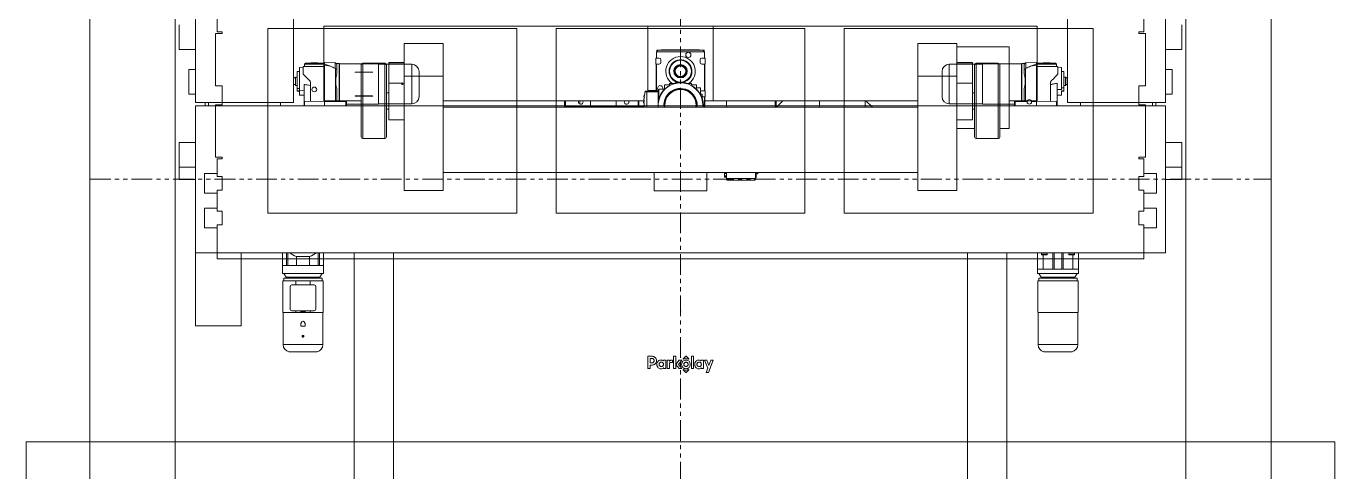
# Model space of a CAD drawing. Header units: inches. Extents: x 2378 to 8138, y 788 to 3743.
# Drawn here: x 6480.2 to 6880.2, y 1800.9 to 1937.2 of the extents above; entities that cross this region are included whole.
import ezdxf
from ezdxf.enums import TextEntityAlignment as Align

# ---------------------------------------------------------------- set-up
doc = ezdxf.new("R2010")
doc.units = ezdxf.units.IN
doc.header["$MEASUREMENT"] = 0
doc.set_wipeout_variables(frame=1)
doc.linetypes.add('PHANTOM', pattern=[12.7, 6.35, -1.27, 1.27, -1.27, 1.27, -1.27])
for name, color, linetype in [('PK24-LOGO', 7, 'Continuous'), ('PK24E', 7, 'Continuous'), ('PK24E-STRUCT-STEEL', 254, 'Continuous')]:
    doc.layers.add(name, color=color, linetype=linetype)
for name, color, linetype, true_color in [('PK24-SYS-ROOM', 8, 'Continuous', 0x808080), ('PK24E-HELPER', 253, 'PHANTOM', 0xa1a1a1), ('PK24E-SYS-LIFT', 31, 'Continuous', 0xffcc5a)]:
    doc.layers.add(name, color=color, linetype=linetype, true_color=true_color)
doc.styles.add('Impact', font='impact.ttf', dxfattribs={"height": 5})

# ---------------------------------------------------------------- blocks, each defined once
blk = doc.blocks.new('*U43')
at = {"layer": 'PK24-SYS-ROOM', "lineweight": 5}
blk.add_lwpolyline([(-200, 0), (200, 0), (200, 260), (-200, 260)], close=True, dxfattribs=at)
at = {"layer": 'PK24E-HELPER', "lineweight": 5}
for p in [(0, 300), (0, 260)]:
    blk.add_point(p, dxfattribs=at)
at = {"layer": 'PK24-SYS-ROOM', "color": 3, "lineweight": 5, "style": 'Impact'}
blk.add_attdef('ROOMNO', text='', height=10, dxfattribs=at).set_placement((178.82, 230), align=Align.CENTER)
blk = doc.blocks.new('*U74')
at = {"layer": 'PK24E-SYS-LIFT', "lineweight": 5}
for p, q in [((-141.6, -15), (-141.6, -9.59)), ((141.6, -15), (141.6, -9.59)), ((-142.1, -31.5), (-142.1, -15.5)), ((-142.1, -15.5), (-140.1, -15.5)), ((-141.6, -15), (-140.1, -15)), ((-140.1, -15), (-140.1, -15.5)), ((-50.03, -14), (-126.1, -14)), ((-126.1, -14), (-126.1, -70.48)), ((-50.03, -70.48), (-50.03, -14)), ((38.03, -14), (-38.03, -14)), ((-38.03, -14), (-38.03, -70.48)), ((38.03, -70.48), (38.03, -14)), ((126.1, -14), (50.03, -14)), ((50.03, -14), (50.03, -70.48)), ((126.1, -70.48), (126.1, -14)), ((141.6, -15), (140.1, -15)), ((140.1, -15.5), (140.1, -15)), ((142.1, -15.5), (140.1, -15.5)), ((142.1, -31.5), (142.1, -15.5)), ((-142.1, -31.5), (-140.1, -31.5)), ((-140.1, -31.5), (-140.1, -37.38)), ((142.1, -31.5), (140.1, -31.5)), ((140.1, -37.38), (140.1, -31.5)), ((-142.1, -53.38), (-142.1, -37.38)), ((-142.1, -37.38), (-140.1, -37.38)), ((142.1, -37.38), (140.1, -37.38)), ((142.1, -53.38), (142.1, -37.38)), ((-142.1, -53.38), (-140.1, -53.38)), ((-141.6, -59.29), (-141.6, -53.88)), ((-141.6, -53.88), (-140.1, -53.88)), ((-140.1, -53.38), (-140.1, -53.88)), ((142.1, -53.38), (140.1, -53.38)), ((140.1, -53.88), (140.1, -53.38)), ((141.6, -53.88), (140.1, -53.88)), ((141.6, -59.29), (141.6, -53.88)), ((-141.6, -58.38), (-145.45, -58.38)), ((-145.45, -64.38), (-145.45, -58.38)), ((-141.6, -59.29), (-140.1, -59.29)), ((-140.1, -63.47), (-140.1, -59.29)), ((140.1, -59.29), (141.6, -59.29)), ((140.1, -63.47), (140.1, -59.29)), ((145.45, -58.38), (141.6, -58.38)), ((145.45, -64.38), (145.45, -58.38)), ((-140.1, -63.47), (-141.6, -63.47)), ((-141.6, -69.89), (-141.6, -63.47)), ((141.6, -63.47), (140.1, -63.47)), ((141.6, -69.89), (141.6, -63.47)), ((-145.45, -64.38), (-141.6, -64.38)), ((141.6, -64.38), (145.45, -64.38)), ((-141.6, -68.98), (-145.45, -68.98)), ((-145.45, -71.98), (-145.45, -68.98)), ((-145.45, -74.98), (-145.45, -71.98)), ((-141.6, -69.89), (-140.1, -69.89)), ((-140.1, -74.07), (-140.1, -69.89)), ((-126.1, -70.48), (-50.03, -70.48)), ((-38.03, -70.48), (38.03, -70.48)), ((50.03, -70.48), (126.1, -70.48)), ((140.1, -74.07), (140.1, -69.89)), ((140.1, -69.89), (141.6, -69.89)), ((145.45, -68.98), (141.6, -68.98)), ((145.45, -71.98), (145.45, -68.98)), ((145.45, -74.98), (145.45, -71.98)), ((-145.45, -74.98), (-141.6, -74.98)), ((-140.1, -74.07), (-141.6, -74.07)), ((-141.6, -84.48), (-141.6, -74.07)), ((141.6, -74.07), (140.1, -74.07)), ((141.6, -84.48), (141.6, -74.07)), ((141.6, -74.98), (145.45, -74.98)), ((-141.6, -84.48), (141.6, -84.48))]:
    blk.add_line(p, q, dxfattribs=at)
blk = doc.blocks.new('LIFTSHUTTLETT-SHUTTLE--BACK-COMP-PKE24')
at = {"layer": 'PK24E-SYS-LIFT', "lineweight": 5}
for p, q in [((-109, -53.2), (-109, -76)), ((-109, -53.2), (-10, -53.2)), ((-10, -53.2), (-10, -73.04)), ((10, -53.2), (-10, -53.2)), ((10, -76), (10, -53.2)), ((10, -53.2), (109, -53.2)), ((109, -76), (109, -53.2)), ((-84.5, -58.5), (-72.5, -58.5)), ((-84.5, -64.62), (-84.5, -58.5)), ((-72.5, -58.5), (-72.5, -68.5)), ((72.5, -58.5), (84.5, -58.5)), ((72.5, -68.5), (72.5, -58.5)), ((84.5, -58.5), (84.5, -64.62)), ((100.5, -59.5), (84.5, -59.5)), ((100.5, -59.5), (100.5, -84.5)), ((-7.5, -62.99), (-6.5, -62.99)), ((-7.5, -64.79), (-7.5, -62.99)), ((-7.3, -61.09), (7.3, -61.09)), ((-7.3, -62.99), (-7.3, -61.09)), ((-7.2, -60.54), (-7, -60.54)), ((-7.2, -61.09), (-7.2, -60.54)), ((-7, -60.54), (7, -60.54)), ((-7, -60.54), (-7, -61.09)), ((-6, -63.49), (-6, -64.29)), ((-5.8, -60.39), (-5.71, -60.39)), ((-5.8, -60.54), (-5.8, -60.39)), ((-5.71, -60.39), (-5.29, -60.39)), ((-5.71, -60.39), (-5.71, -60.54)), ((-5.29, -60.39), (-5.08, -60.39)), ((-5.29, -60.54), (-5.29, -60.39)), ((-5.08, -60.39), (-5.08, -60.54)), ((-5.08, -60.39), (5.08, -60.39)), ((5.08, -60.54), (5.08, -60.39)), ((5.08, -60.39), (5.29, -60.39)), ((5.29, -60.39), (5.71, -60.39)), ((5.29, -60.39), (5.29, -60.54)), ((5.71, -60.39), (5.8, -60.39)), ((5.71, -60.54), (5.71, -60.39)), ((5.8, -60.39), (5.8, -60.54)), ((6, -63.49), (6, -64.29)), ((7.5, -62.99), (6.5, -62.99)), ((7, -60.54), (7.2, -60.54)), ((7, -61.09), (7, -60.54)), ((7.2, -60.54), (7.2, -61.09)), ((7.3, -61.09), (7.3, -62.99)), ((7.5, -64.79), (7.5, -62.99)), ((-97.6, -75.31), (-97.6, -65.05)), ((-90.4, -64.55), (-97.1, -64.55)), ((-97.1, -64.55), (-97.1, -75.27)), ((-90.4, -75.27), (-90.4, -64.55)), ((-89.9, -65.05), (-89.9, -75.31)), ((-84.5, -64.3), (-89.2, -64.3)), ((-89.2, -64.3), (-89.2, -64.73)), ((-89.2, -64.73), (-84.5, -64.73)), ((-89.2, -64.73), (-89.2, -70.64)), ((-84.5, -64.62), (-84.5, -64.73)), ((-84.5, -64.73), (-84.5, -70.64)), ((-6.5, -64.79), (-7.5, -64.79)), ((-7.4, -72.99), (-7.4, -64.79)), ((-7.3, -72.99), (-7.3, -64.79)), ((6.5, -64.79), (7.5, -64.79)), ((7.3, -64.79), (7.3, -72.99)), ((7.4, -64.79), (7.4, -72.99)), ((89.2, -64.3), (84.5, -64.3)), ((84.5, -64.62), (84.5, -64.73)), ((89.2, -64.73), (84.5, -64.73)), ((84.5, -64.73), (84.5, -70.64)), ((89.2, -64.3), (89.2, -64.73)), ((89.2, -64.73), (89.2, -70.64)), ((89.9, -75.31), (89.9, -65.05)), ((97.1, -64.55), (90.4, -64.55)), ((90.4, -64.55), (90.4, -75.27)), ((97.1, -75.27), (97.1, -64.55)), ((97.6, -65.05), (97.6, -75.31)), ((-89.2, -70.64), (-89.2, -81.8)), ((-89.2, -70.64), (-84.5, -70.64)), ((-72.5, -68.5), (-84.5, -68.5)), ((-84.5, -70.64), (-84.5, -81.8)), ((-72.5, -103.5), (-72.5, -68.5)), ((-4.94, -72.51), (-4.94, -71.18)), ((-4.94, -71.18), (-3.32, -71.18)), ((-3.32, -70.69), (-1.72, -70.69)), ((-3.32, -71.18), (-3.32, -70.69)), ((1.72, -70.69), (3.32, -70.69)), ((3.32, -70.69), (3.32, -71.18)), ((3.32, -71.18), (4.92, -71.18)), ((4.92, -71.18), (4.92, -72.05)), ((84.5, -68.5), (72.5, -68.5)), ((72.5, -103.5), (72.5, -68.5)), ((89.2, -70.64), (84.5, -70.64)), ((84.5, -70.64), (84.5, -81.8)), ((89.2, -70.64), (89.2, -81.8)), ((-97.6, -76), (-109, -76)), ((-97.6, -87.05), (-97.6, -75.31)), ((-97.1, -75.27), (-97.1, -87.55)), ((-90.4, -87.55), (-90.4, -75.27)), ((-89.2, -73.55), (-89.9, -73.55)), ((-89.9, -75.31), (-89.9, -87.05)), ((-11.12, -76), (-72.5, -76)), ((-35.49, -76), (-35.49, -77.9)), ((-35.19, -76), (-35.19, -77.9)), ((-30.74, -76), (-30.73, -77.05)), ((-27.49, -76), (-27.49, -77.9)), ((-19.69, -76), (-19.69, -77.9)), ((-12.99, -76), (-12.99, -77.9)), ((-12.69, -76), (-12.69, -77.9)), ((-11.25, -75.45), (-11.25, -75.75)), ((-11.08, -75.45), (-11.25, -75.45)), ((-11.25, -75.75), (-11.1, -75.75)), ((-11.18, -74.55), (-11.18, -74.85)), ((-11, -74.55), (-11.18, -74.55)), ((-11.18, -74.85), (-11.03, -74.85)), ((-10.25, -73.27), (-10.83, -73.27)), ((-10.25, -73.04), (-10.79, -73.05)), ((-10.25, -73.27), (-10.25, -73.04)), ((-10.25, -73.04), (-9.67, -73.04)), ((-10.25, -73.04), (-9.67, -73.04)), ((-10.25, -73.09), (-6.8, -73.06)), ((-10.25, -78), (-10.25, -73.27)), ((-10.25, -73.29), (-6.8, -73.28)), ((-9.7, -72.88), (-9.69, -73.04)), ((-9.7, -72.88), (-9.65, -72.88)), ((-9.69, -72.99), (-9.65, -72.99)), ((-9.67, -73.04), (-9.67, -73.08)), ((-6.8, -73.04), (-9.67, -73.04)), ((-9.65, -72.88), (-9.65, -73.04)), ((-9.65, -72.99), (-9.52, -72.99)), ((-9.52, -72.88), (-9.51, -73.04)), ((-9.52, -72.88), (-8.69, -72.88)), ((-8.68, -72.99), (-9.52, -72.99)), ((-8.69, -72.88), (-8.68, -73.04)), ((-8.68, -72.99), (-8.42, -72.99)), ((-8.42, -72.87), (-8.41, -73.04)), ((-8.42, -72.87), (-7.59, -72.87)), ((-7.58, -72.99), (-8.42, -72.99)), ((-7.59, -72.87), (-7.58, -73.04)), ((-7.58, -72.99), (-7.45, -72.99)), ((-7.45, -72.87), (-7.41, -72.86)), ((-7.45, -72.87), (-7.45, -73.04)), ((-7.45, -72.99), (-7.41, -72.99)), ((-7.41, -72.86), (-7.4, -73.04)), ((-7.41, -72.99), (-6.65, -72.99)), ((-6.8, -73.04), (-6.8, -73.06)), ((-6.8, -73.26), (-6.8, -73.06)), ((-6.8, -73.06), (-6.65, -73.06)), ((-6.8, -73.28), (-6.8, -73.26)), ((-6.8, -73.26), (-6.65, -73.26)), ((-6.8, -73.28), (-6.8, -76.48)), ((-6.65, -75.62), (-6.65, -72.51)), ((-6.65, -72.51), (-4.94, -72.51)), ((4.92, -72.05), (6.12, -72.05)), ((6.12, -72.05), (6.12, -73.98)), ((6.12, -73.98), (6.65, -73.98)), ((7.5, -72.99), (6.5, -72.99)), ((6.65, -73.98), (6.65, -75.62)), ((6.65, -74.79), (7.5, -74.79)), ((7.3, -74.79), (7.3, -78)), ((7.4, -74.79), (7.4, -78)), ((10, -76), (7.4, -76)), ((7.5, -74.79), (7.5, -72.99)), ((72.5, -76), (10, -76)), ((14.06, -76), (14.06, -76.78)), ((28.98, -76), (28.98, -78)), ((29.19, -76), (29.19, -78)), ((29.3, -78), (31.3, -76)), ((42.45, -78), (42.45, -76)), ((56.4, -76), (56.4, -78)), ((58.55, -77.88), (56.67, -76)), ((89.9, -73.55), (89.2, -73.55)), ((89.9, -87.05), (89.9, -75.31)), ((90.4, -75.27), (90.4, -87.55)), ((97.1, -87.55), (97.1, -75.27)), ((97.6, -75.31), (97.6, -87.05)), ((109, -76), (100.5, -76)), ((-89.9, -78.55), (-89.2, -78.55)), ((-72.5, -78), (72.5, -78)), ((-35.19, -77.9), (-35.49, -77.9)), ((-27.49, -77.9), (-35.19, -77.9)), ((-34.24, -77.9), (-34.24, -78)), ((-32.97, -78), (-32.97, -77.9)), ((-30.72, -77.9), (-30.72, -78)), ((-27.89, -77.9), (-27.89, -78)), ((-19.69, -77.9), (-27.49, -77.9)), ((-25.09, -78), (-25.09, -77.9)), ((-22.25, -78), (-22.25, -77.9)), ((-20.01, -77.9), (-20.01, -78)), ((-12.99, -77.9), (-19.69, -77.9)), ((-18.74, -78), (-18.74, -77.9)), ((-12.69, -77.9), (-12.99, -77.9)), ((-11.14, -77.9), (-12.69, -77.9)), ((-11.3, -76.35), (-11.3, -76.66)), ((-11.13, -76.35), (-11.3, -76.35)), ((-11.3, -76.66), (-11.14, -76.66)), ((14.06, -76.78), (14.06, -78)), ((58.55, -78), (58.55, -77.88)), ((89.2, -78.55), (89.9, -78.55)), ((-89.2, -81.8), (-84.5, -81.8)), ((-84.5, -103.5), (-84.5, -81.8)), ((89.2, -81.8), (84.5, -81.8)), ((84.5, -103.5), (84.5, -81.8)), ((-97.1, -87.55), (-90.4, -87.55)), ((89.9, -84.5), (84.5, -84.5)), ((90.4, -87.55), (97.1, -87.55)), ((100.5, -84.5), (97.6, -84.5)), ((-72.5, -98), (72.5, -98)), ((-8, -98), (-8, -103.55)), ((8, -98), (8, -103.55)), ((13.4, -98), (13.4, -98.24)), ((14.05, -98.24), (13.4, -98.24)), ((13.4, -98.95), (13.4, -98.24)), ((13.4, -98.95), (14.05, -98.95)), ((13.4, -98.95), (13.4, -99.3)), ((14.05, -99.3), (13.4, -99.3)), ((13.4, -99.35), (13.4, -99.3)), ((13.4, -99.35), (14.05, -99.35)), ((14.05, -99.75), (14.05, -98)), ((22.95, -99.75), (14.05, -99.75)), ((14.2, -100.25), (14.2, -99.75)), ((14.4, -99.75), (14.4, -100.25)), ((22.6, -100.25), (22.6, -99.75)), ((22.8, -99.75), (22.8, -100.25)), ((22.95, -99.75), (22.95, -98)), ((23.15, -98.15), (22.95, -98.15)), ((22.95, -99.55), (23.15, -99.55)), ((23.15, -98.15), (23.15, -99.55)), ((23.15, -98.35), (23.64, -98.35)), ((23.64, -98), (23.64, -98.35)), ((-84.5, -103.5), (-72.5, -103.5)), ((-8, -103.55), (8, -103.55)), ((14.2, -100.25), (14.4, -100.25)), ((14.4, -100.25), (22.6, -100.25)), ((22.6, -100.25), (22.8, -100.25)), ((72.5, -103.5), (84.5, -103.5))]:
    blk.add_line(p, q, dxfattribs=at)
at = {"layer": 'PK24E-SYS-LIFT', "lineweight": 5, "flags": 128}
for points in [[(-3.32, -71.17), (-3.32, -71.18), (-3.32, -71.18), (-3.32, -71.18), (-3.32, -71.18), (-3.32, -71.18), (-3.32, -71.18), (-3.32, -71.18), (-3.32, -71.18)], [(-9.65, -72.88), (-9.61, -72.88), (-9.57, -72.88), (-9.52, -72.88)], [(-8.69, -72.88), (-8.6, -72.88), (-8.51, -72.87), (-8.42, -72.87)], [(-7.59, -72.87), (-7.54, -72.87), (-7.49, -72.87), (-7.45, -72.87)], [(-4.93, -77.34), (-4.92, -77.76), (-4.89, -78)], [(-4.77, -77.34), (-4.75, -77.75), (-4.72, -78)]]:
    blk.add_lwpolyline(points, dxfattribs=at)
at = {"layer": 'PK24E-SYS-LIFT', "lineweight": 5}
for centre, radius in [((0, -66.99), 3.34), ((2.4, -61.99), 0.8), ((0, -66.99), 2.05), ((0, -66.99), 2), ((0, -66.99), 1.8), ((0, -66.99), 1.63)]:
    blk.add_circle(centre, radius, dxfattribs=at)
for centre, radius, start, end in [((-6.5, -63.49), 0.5, 0, 90), ((0, -66.99), 4.5, 304.6921, 235.3079), ((0, -66.99), 3.5, 283.7541, 180), ((0, -66.99), 3.4, 278.0732, 180), ((6.5, -63.49), 0.5, 90, 180), ((-97.1, -65.05), 0.5, 90, 180), ((-90.4, -65.05), 0.5, 0, 90), ((-6.5, -64.29), 0.5, 270, 0), ((0, -66.99), 3.5, 180, 256.2459), ((0, -66.99), 3.4, 180, 261.9268), ((6.5, -64.29), 0.5, 180, 270), ((90.4, -65.05), 0.5, 90, 180), ((97.1, -65.05), 0.5, 0, 90), ((-6.2, -72.19), 0.8, 336.2606, 180), ((0, -77.34), 6.87, 45, 185.5129), ((0, -77.34), 6.81, 45, 185.5605), ((0, -77.34), 7, 71.8051, 108.1949), ((-30.49, -76.4), 0.7, 180, 34.8499), ((-30.49, -76.4), 0.7, 145.1501, 180), ((-16.49, -76.4), 0.7, 180, 34.8499), ((-16.49, -76.4), 0.7, 145.1501, 180), ((14.83, -77.34), 25.98, 176.502, 177.815), ((14.83, -77.34), 25.98, 174.5059, 175.815), ((-11.13, -75.44), 0.05, 351.6075, 355.815), ((14.83, -77.34), 25.98, 170.9934, 173.827), ((-11.05, -74.54), 0.05, 347.5565, 353.815), ((14.83, -77.34), 25.98, 170.4917, 170.9934), ((-6.2, -72.19), 0.8, 180, 235.7711), ((0, -77.34), 5.08, 45, 187.4671), ((0, -77.34), 7, 134.8486, 136.3932), ((0, -77.34), 4.93, 352.3141, 180), ((0, -77.34), 4.77, 352.0386, 180), ((0, -77.34), 5.08, 352.5329, 45), ((0, -77.34), 6.81, 354.4395, 45), ((0, -77.34), 6.87, 354.4871, 45), ((6.5, -73.49), 0.5, 90, 139.6911), ((0, -77.34), 7, 28.7159, 29.0611), ((0, -77.34), 7, 354.5898, 18.1949), ((14.83, -77.34), 25.98, 178.4981, 181.4558), ((-11.18, -76.35), 0.05, 355.6269, 357.815), ((-97.1, -87.05), 0.5, 180, 270), ((-90.4, -87.05), 0.5, 270, 0), ((90.4, -87.05), 0.5, 180, 270), ((97.1, -87.05), 0.5, 270, 0)]:
    blk.add_arc(centre, radius, start, end, dxfattribs=at)
blk.add_open_spline([(-9.67, -73.04), (-9.67, -73.04), (-9.67, -73.04), (-9.67, -73.04), (-9.67, -73.04), (-9.67, -73.04), (-9.67, -73.04)], degree=3, knots=[0, 0, 0, 0, 0.044189, 0.219307, 0.571194, 1, 1, 1, 1], dxfattribs=at)
blk = doc.blocks.new('LOGO----DECOR-PK24')
at = {"layer": 'PK24-LOGO', "lineweight": 5}
for p, q in [((-10, 2.13), (-8.71, 2.13)), ((-10, -1.62), (-10, 2.13)), ((-9.29, 1.47), (-9.29, 0.11)), ((-8.76, 1.47), (-9.29, 1.47)), ((-9.29, 0.11), (-8.76, 0.11)), ((-8.61, 1.46), (-8.76, 1.47)), ((-8.76, 0.11), (-8.61, 0.13)), ((-8.71, 2.13), (-8.43, 2.11)), ((-8.48, 1.42), (-8.61, 1.46)), ((-8.61, 0.13), (-8.48, 0.17)), ((-8.36, 1.35), (-8.48, 1.42)), ((-8.48, 0.17), (-8.36, 0.23)), ((-8.43, 2.11), (-8.3, 2.07)), ((-8.26, 1.27), (-8.36, 1.35)), ((-8.36, 0.23), (-8.26, 0.31)), ((-8.3, 2.07), (-8.17, 2.03)), ((-8.19, 1.17), (-8.26, 1.27)), ((-8.26, 0.31), (-8.19, 0.41)), ((-8.13, 1.05), (-8.19, 1.17)), ((-8.19, 0.41), (-8.13, 0.53)), ((-8.17, 2.03), (-7.94, 1.9)), ((-8.09, 0.93), (-8.13, 1.05)), ((-8.13, 0.53), (-8.09, 0.66)), ((-8.08, 0.79), (-8.09, 0.93)), ((-8.09, 0.66), (-8.08, 0.79)), ((-7.94, 1.9), (-7.74, 1.74)), ((-7.74, 1.74), (-7.58, 1.55)), ((-7.58, 0.04), (-7.74, -0.16)), ((-7.58, 1.55), (-7.46, 1.32)), ((-7.46, 0.27), (-7.58, 0.04)), ((-7.46, 1.32), (-7.38, 1.06)), ((-7.38, 0.52), (-7.46, 0.27)), ((-7.38, 1.06), (-7.36, 0.79)), ((-7.36, 0.79), (-7.38, 0.52)), ((-7.19, -0.02), (-7.16, 0.13)), ((-7.16, 0.13), (-7.11, 0.26)), ((-7.11, 0.26), (-6.98, 0.49)), ((-6.98, 0.49), (-6.82, 0.68)), ((-6.82, 0.68), (-6.62, 0.82)), ((-6.62, 0.82), (-6.41, 0.92)), ((-6.42, 0.06), (-6.48, -0.05)), ((-6.33, 0.17), (-6.42, 0.06)), ((-6.41, 0.92), (-6.19, 0.98)), ((-6.23, 0.25), (-6.33, 0.17)), ((-6.11, 0.31), (-6.23, 0.25)), ((-6.19, 0.98), (-5.97, 1)), ((-5.98, 0.35), (-6.11, 0.31)), ((-5.84, 0.36), (-5.98, 0.35)), ((-5.97, 1), (-5.74, 0.98)), ((-5.71, 0.35), (-5.84, 0.36)), ((-5.74, 0.98), (-5.53, 0.92)), ((-5.58, 0.31), (-5.71, 0.35)), ((-5.47, 0.24), (-5.58, 0.31)), ((-5.53, 0.92), (-5.35, 0.82)), ((-5.37, 0.16), (-5.47, 0.24)), ((-5.29, 0.06), (-5.37, 0.16)), ((-5.35, 0.82), (-5.21, 0.7)), ((-5.23, -0.06), (-5.29, 0.06)), ((-5.21, 0.7), (-5.21, 0.95)), ((-5.21, 0.95), (-4.5, 0.95)), ((-4.5, 0.95), (-4.5, -1.62)), ((-3.41, 0.95), (-4.11, 0.95)), ((-4.11, 0.95), (-4.11, -1.62)), ((-3.41, 0.53), (-3.41, 0.95)), ((-3.36, 0.62), (-3.41, 0.53)), ((-3.37, -0.03), (-3.32, 0.06)), ((-3.29, 0.71), (-3.36, 0.62)), ((-3.32, 0.06), (-3.26, 0.13)), ((-3.22, 0.78), (-3.29, 0.71)), ((-3.26, 0.13), (-3.19, 0.19)), ((-3.14, 0.84), (-3.22, 0.78)), ((-3.19, 0.19), (-3.11, 0.23)), ((-3.05, 0.89), (-3.14, 0.84)), ((-3.11, 0.23), (-3.02, 0.26)), ((-2.94, 0.92), (-3.05, 0.89)), ((-3.02, 0.26), (-2.92, 0.27)), ((-2.83, 0.94), (-2.94, 0.92)), ((-2.92, 0.27), (-2.42, 0.27)), ((-2.7, 0.95), (-2.83, 0.94)), ((-2.42, 0.95), (-2.7, 0.95)), ((-2.42, 0.27), (-2.42, 0.95)), ((-1.42, 2.13), (-2.13, 2.13)), ((-2.13, 2.13), (-2.13, -1.62)), ((-1.42, -1.62), (-1.42, 2.13)), ((-0.37, 0.95), (-1.42, -0.33)), ((-0.61, -0.33), (0.44, 0.95)), ((0.44, 0.95), (-0.37, 0.95)), ((0.44, 0.19), (0.36, -0.06)), ((0.56, 0.41), (0.44, 0.19)), ((0.72, 0.61), (0.56, 0.41)), ((0.92, 0.77), (0.72, 0.61)), ((0.77, 1.32), (0.79, 1.37)), ((0.78, 1.26), (0.77, 1.32)), ((0.81, 1.24), (0.78, 1.26)), ((0.79, 1.37), (1.61, 2.19)), ((0.85, 1.23), (0.81, 1.24)), ((0.89, 1.24), (0.85, 1.23)), ((1.07, 1.32), (0.89, 1.24)), ((1.15, 0.9), (0.92, 0.77)), ((1.27, 1.37), (1.07, 1.32)), ((1.07, -0.08), (1.13, 0.03)), ((1.13, 0.03), (1.21, 0.12)), ((1.4, 0.98), (1.15, 0.9)), ((1.21, 0.12), (1.3, 0.2)), ((1.46, 1.41), (1.27, 1.37)), ((1.3, 0.2), (1.41, 0.26)), ((1.67, 1), (1.4, 0.98)), ((1.41, 0.26), (1.54, 0.3)), ((1.67, 1.42), (1.46, 1.41)), ((1.54, 0.3), (1.67, 0.31)), ((1.61, 2.19), (1.67, 2.21)), ((1.67, 2.21), (1.73, 2.19)), ((1.87, 1.41), (1.67, 1.42)), ((1.94, 0.98), (1.67, 1)), ((1.67, 0.31), (1.8, 0.3)), ((1.73, 2.19), (2.54, 1.37)), ((1.8, 0.3), (1.92, 0.26)), ((2.07, 1.37), (1.87, 1.41)), ((1.92, 0.26), (2.03, 0.2)), ((2.19, 0.9), (1.94, 0.98)), ((2.03, 0.2), (2.13, 0.12)), ((2.26, 1.32), (2.07, 1.37)), ((2.13, 0.12), (2.2, 0.03)), ((2.41, 0.77), (2.19, 0.9)), ((2.2, 0.03), (2.26, -0.08)), ((2.45, 1.24), (2.26, 1.32)), ((2.61, 0.61), (2.41, 0.77)), ((2.48, 1.23), (2.45, 1.24)), ((2.52, 1.24), (2.48, 1.23)), ((2.55, 1.26), (2.52, 1.24)), ((2.54, 1.37), (2.57, 1.32)), ((2.57, 1.32), (2.55, 1.26)), ((2.78, 0.41), (2.61, 0.61)), ((2.9, 0.19), (2.78, 0.41)), ((2.98, -0.06), (2.9, 0.19)), ((3.31, 2.13), (4.01, 2.13)), ((3.31, -1.62), (3.31, 2.13)), ((4.01, 2.13), (4.01, -1.62)), ((4.37, -0.02), (4.4, 0.13)), ((4.4, 0.13), (4.45, 0.26)), ((4.45, 0.26), (4.58, 0.49)), ((4.58, 0.49), (4.74, 0.68)), ((4.74, 0.68), (4.93, 0.82)), ((4.93, 0.82), (5.15, 0.92)), ((5.14, 0.06), (5.08, -0.05)), ((5.23, 0.17), (5.14, 0.06)), ((5.15, 0.92), (5.37, 0.98)), ((5.33, 0.25), (5.23, 0.17)), ((5.45, 0.31), (5.33, 0.25)), ((5.37, 0.98), (5.59, 1)), ((5.58, 0.35), (5.45, 0.31)), ((5.72, 0.36), (5.58, 0.35)), ((5.59, 1), (5.82, 0.98)), ((5.85, 0.35), (5.72, 0.36)), ((5.82, 0.98), (6.03, 0.92)), ((5.98, 0.31), (5.85, 0.35)), ((6.09, 0.24), (5.98, 0.31)), ((6.03, 0.92), (6.21, 0.82)), ((6.19, 0.16), (6.09, 0.24)), ((6.27, 0.06), (6.19, 0.16)), ((6.21, 0.82), (6.35, 0.7)), ((6.32, -0.06), (6.27, 0.06)), ((6.35, 0.7), (6.35, 0.95)), ((6.35, 0.95), (7.06, 0.95)), ((7.06, 0.95), (7.06, -1.62)), ((8.33, -1.51), (7.31, 0.95)), ((7.31, 0.95), (8.05, 0.95)), ((8.05, 0.95), (8.68, -0.63)), ((10, 0.95), (8.51, -2.81)), ((8.68, -0.63), (9.27, 0.95)), ((9.27, 0.95), (10, 0.95)), ((-9.29, -1.62), (-10, -1.62)), ((-8.71, -0.55), (-9.29, -0.55)), ((-9.29, -0.55), (-9.29, -1.62)), ((-8.43, -0.52), (-8.71, -0.55)), ((-8.3, -0.49), (-8.43, -0.52)), ((-8.17, -0.44), (-8.3, -0.49)), ((-7.94, -0.32), (-8.17, -0.44)), ((-7.74, -0.16), (-7.94, -0.32)), ((-7.22, -0.33), (-7.21, -0.17)), ((-7.21, -0.5), (-7.22, -0.33)), ((-7.21, -0.17), (-7.19, -0.02)), ((-7.19, -0.65), (-7.21, -0.5)), ((-7.16, -0.79), (-7.19, -0.65)), ((-7.1, -0.92), (-7.16, -0.79)), ((-6.97, -1.15), (-7.1, -0.92)), ((-6.81, -1.34), (-6.97, -1.15)), ((-6.62, -1.48), (-6.81, -1.34)), ((-6.41, -1.59), (-6.62, -1.48)), ((-6.52, -0.18), (-6.53, -0.33)), ((-6.53, -0.33), (-6.52, -0.47)), ((-6.48, -0.05), (-6.52, -0.18)), ((-6.52, -0.47), (-6.48, -0.6)), ((-6.48, -0.6), (-6.42, -0.72)), ((-6.42, -0.72), (-6.33, -0.82)), ((-6.19, -1.65), (-6.41, -1.59)), ((-6.33, -0.82), (-6.23, -0.9)), ((-6.23, -0.9), (-6.11, -0.97)), ((-5.98, -1.67), (-6.19, -1.65)), ((-6.11, -0.97), (-5.98, -1.01)), ((-5.98, -1.01), (-5.84, -1.02)), ((-5.74, -1.65), (-5.98, -1.67)), ((-5.84, -1.02), (-5.71, -1.01)), ((-5.53, -1.57), (-5.74, -1.65)), ((-5.71, -1.01), (-5.58, -0.97)), ((-5.58, -0.97), (-5.47, -0.9)), ((-5.35, -1.47), (-5.53, -1.57)), ((-5.47, -0.9), (-5.37, -0.82)), ((-5.37, -0.82), (-5.29, -0.72)), ((-5.21, -1.33), (-5.35, -1.47)), ((-5.29, -0.72), (-5.23, -0.6)), ((-5.2, -0.19), (-5.23, -0.06)), ((-5.23, -0.6), (-5.2, -0.47)), ((-5.21, -1.62), (-5.21, -1.33)), ((-5.21, -1.33), (-5.21, -1.33)), ((-4.5, -1.62), (-5.21, -1.62)), ((-5.19, -0.33), (-5.2, -0.19)), ((-5.2, -0.47), (-5.19, -0.33)), ((-4.11, -1.62), (-3.41, -1.62)), ((-3.41, -0.21), (-3.4, -0.12)), ((-3.41, -1.62), (-3.41, -0.21)), ((-3.4, -0.12), (-3.37, -0.03)), ((-2.13, -1.62), (-1.42, -1.62)), ((-1.42, -0.33), (-0.37, -1.62)), ((0.44, -1.62), (-0.61, -0.33)), ((-0.37, -1.62), (0.44, -1.62)), ((0.36, -0.06), (0.33, -0.33)), ((0.33, -0.33), (0.36, -0.6)), ((0.36, -0.6), (0.44, -0.85)), ((0.44, -0.85), (0.56, -1.08)), ((0.56, -1.08), (0.72, -1.28)), ((0.72, -1.28), (0.92, -1.44)), ((0.77, -1.98), (0.78, -1.93)), ((0.79, -2.04), (0.77, -1.98)), ((0.78, -1.93), (0.81, -1.9)), ((1.61, -2.85), (0.79, -2.04)), ((0.81, -1.9), (0.85, -1.89)), ((0.85, -1.89), (0.89, -1.9)), ((0.89, -1.9), (1.07, -1.98)), ((0.92, -1.44), (1.15, -1.56)), ((1.02, -0.33), (1.03, -0.2)), ((1.03, -0.46), (1.02, -0.33)), ((1.03, -0.2), (1.07, -0.08)), ((1.07, -0.59), (1.03, -0.46)), ((1.13, -0.7), (1.07, -0.59)), ((1.07, -1.98), (1.27, -2.04)), ((1.21, -0.79), (1.13, -0.7)), ((1.15, -1.56), (1.4, -1.64)), ((1.3, -0.87), (1.21, -0.79)), ((1.27, -2.04), (1.46, -2.07)), ((1.41, -0.93), (1.3, -0.87)), ((1.4, -1.64), (1.67, -1.67)), ((1.54, -0.97), (1.41, -0.93)), ((1.46, -2.07), (1.67, -2.09)), ((1.67, -0.98), (1.54, -0.97)), ((1.67, -2.88), (1.61, -2.85)), ((1.8, -0.97), (1.67, -0.98)), ((1.67, -1.67), (1.94, -1.64)), ((1.67, -2.09), (1.87, -2.07)), ((1.73, -2.85), (1.67, -2.88)), ((2.54, -2.04), (1.73, -2.85)), ((1.92, -0.93), (1.8, -0.97)), ((1.87, -2.07), (2.07, -2.04)), ((2.03, -0.87), (1.92, -0.93)), ((1.94, -1.64), (2.19, -1.56)), ((2.13, -0.79), (2.03, -0.87)), ((2.07, -2.04), (2.26, -1.98)), ((2.2, -0.7), (2.13, -0.79)), ((2.19, -1.56), (2.41, -1.44)), ((2.26, -0.59), (2.2, -0.7)), ((2.26, -0.08), (2.3, -0.2)), ((2.3, -0.46), (2.26, -0.59)), ((2.26, -1.98), (2.45, -1.9)), ((2.3, -0.2), (2.31, -0.33)), ((2.31, -0.33), (2.3, -0.46)), ((2.41, -1.44), (2.61, -1.28)), ((2.45, -1.9), (2.48, -1.89)), ((2.48, -1.89), (2.52, -1.9)), ((2.52, -1.9), (2.55, -1.93)), ((2.57, -1.98), (2.54, -2.04)), ((2.55, -1.93), (2.57, -1.98)), ((2.61, -1.28), (2.78, -1.08)), ((2.78, -1.08), (2.9, -0.85)), ((2.9, -0.85), (2.98, -0.6)), ((3, -0.33), (2.98, -0.06)), ((2.98, -0.6), (3, -0.33)), ((4.01, -1.62), (3.31, -1.62)), ((4.34, -0.17), (4.37, -0.02)), ((4.34, -0.33), (4.34, -0.17)), ((4.34, -0.5), (4.34, -0.33)), ((4.37, -0.65), (4.34, -0.5)), ((4.4, -0.79), (4.37, -0.65)), ((4.46, -0.92), (4.4, -0.79)), ((4.59, -1.15), (4.46, -0.92)), ((4.75, -1.34), (4.59, -1.15)), ((4.94, -1.48), (4.75, -1.34)), ((5.15, -1.59), (4.94, -1.48)), ((5.04, -0.18), (5.03, -0.33)), ((5.03, -0.33), (5.04, -0.47)), ((5.08, -0.05), (5.04, -0.18)), ((5.04, -0.47), (5.08, -0.6)), ((5.08, -0.6), (5.14, -0.72)), ((5.14, -0.72), (5.23, -0.82)), ((5.37, -1.65), (5.15, -1.59)), ((5.23, -0.82), (5.33, -0.9)), ((5.33, -0.9), (5.45, -0.97)), ((5.58, -1.67), (5.37, -1.65)), ((5.45, -0.97), (5.58, -1.01)), ((5.58, -1.01), (5.72, -1.02)), ((5.81, -1.65), (5.58, -1.67)), ((5.72, -1.02), (5.85, -1.01)), ((6.03, -1.57), (5.81, -1.65)), ((5.85, -1.01), (5.98, -0.97)), ((5.98, -0.97), (6.09, -0.9)), ((6.21, -1.47), (6.03, -1.57)), ((6.09, -0.9), (6.19, -0.82)), ((6.19, -0.82), (6.27, -0.72)), ((6.35, -1.33), (6.21, -1.47)), ((6.27, -0.72), (6.32, -0.6)), ((6.36, -0.19), (6.32, -0.06)), ((6.32, -0.6), (6.36, -0.47)), ((6.35, -1.62), (6.35, -1.33)), ((6.35, -1.33), (6.35, -1.33)), ((7.06, -1.62), (6.35, -1.62)), ((6.37, -0.33), (6.36, -0.19)), ((6.36, -0.47), (6.37, -0.33)), ((7.8, -2.81), (8.33, -1.51)), ((8.51, -2.81), (7.8, -2.81))]:
    blk.add_line(p, q, dxfattribs=at)
blk = doc.blocks.new('LIFTSHUTTLETT-LIFT3--BACK-COMP-PKE24')
at = {"layer": 'PK24E-SYS-LIFT', "lineweight": 5}
for p, q in [((-148.25, 3.7), (-148.25, -76.55)), ((-118.25, 3.7), (-118.25, -76.55)), ((118.25, 3.7), (118.25, -76.55)), ((148.25, 3.7), (148.25, -76.55)), ((-153.25, -52.8), (-153.25, -60.3)), ((153.25, -52.8), (153.25, -60.3)), ((-153.25, -60.3), (-148.25, -60.3)), ((148.25, -60.3), (153.25, -60.3)), ((-148.25, -66.45), (-150.25, -66.45)), ((-150.25, -66.45), (-150.25, -73.95)), ((-116.43, -67.05), (-117.13, -67.05)), ((-117.13, -72.24), (-117.13, -67.05)), ((-115.33, -65.77), (-116.43, -65.83)), ((-116.43, -72.8), (-116.43, -65.83)), ((-115.33, -67.86), (-115.33, -65.55)), ((-115.33, -65.55), (-114.94, -65.55)), ((-114.64, -64.55), (-114.94, -64.85)), ((-114.94, -64.85), (-114.94, -65.55)), ((-108.94, -64.85), (-114.94, -64.85)), ((-114.94, -65.55), (-114.59, -65.55)), ((-114.64, -64.55), (-108.94, -64.55)), ((-113.69, -65.55), (-114.59, -65.55)), ((-113.69, -65.55), (-113.68, -65.55)), ((-113.68, -65.55), (-108.94, -65.55)), ((-113.04, -64.4), (-113.04, -64.55)), ((-113.04, -64.4), (-110.84, -64.4)), ((-110.84, -64.55), (-110.84, -64.4)), ((-108.72, -64.85), (-108.94, -64.55)), ((-108.78, -64.55), (-108.94, -64.55)), ((-108.94, -64.85), (-108.72, -64.85)), ((-108.94, -65.55), (-108.78, -65.55)), ((-108.78, -64.55), (-108.78, -64.35)), ((-105.58, -64.41), (-108.78, -64.35)), ((-108.78, -76.25), (-108.78, -65.15)), ((-108.78, -65.15), (-106.97, -65.48)), ((-106.97, -65.48), (-108.72, -64.85)), ((-105.58, -66.04), (-105.58, -64.41)), ((-105.58, -64.41), (-105.44, -64.41)), ((-105.44, -64.41), (-105.03, -64.82)), ((-105.44, -76.25), (-105.44, -66.25)), ((-105.44, -66.25), (-105.03, -66.5)), ((-104.38, -64.66), (-105.19, -64.66)), ((-105.03, -64.82), (-105.03, -66.5)), ((-105.03, -66.5), (-105.03, -67.83)), ((-104.38, -76.23), (-104.38, -64.66)), ((-92.28, -64.76), (-104.21, -64.76)), ((-104.21, -76.23), (-104.21, -64.76)), ((-99.41, -67.26), (-99.48, -67.33)), ((-99.48, -67.33), (-99.41, -67.26)), ((-99.48, -67.33), (-99.48, -67.33)), ((-94.11, -67.26), (-99.41, -67.26)), ((-99.41, -67.26), (-99.41, -67.26)), ((-99.41, -67.26), (-99.41, -67.26)), ((-94.11, -67.26), (-99.41, -67.26)), ((-94.11, -67.26), (-94.11, -67.26)), ((-94.11, -67.26), (-94.11, -67.26)), ((-94.08, -67.29), (-94.11, -67.26)), ((-92.28, -77.06), (-92.28, -64.76)), ((-82.13, -64.86), (-92.28, -64.86)), ((-82.13, -76.96), (-82.13, -64.86)), ((-79.93, -67.06), (-79.93, -74.76)), ((79.93, -70.91), (79.93, -67.06)), ((92.28, -64.86), (82.13, -64.86)), ((82.13, -64.86), (82.13, -70.91)), ((104.21, -64.76), (92.28, -64.76)), ((92.28, -64.76), (92.28, -70.91)), ((104.21, -64.76), (104.21, -76.23)), ((105.19, -64.66), (104.38, -64.66)), ((104.38, -64.66), (104.38, -70.91)), ((105.44, -64.41), (105.03, -64.82)), ((105.03, -66.5), (105.03, -64.82)), ((105.44, -66.25), (105.03, -66.5)), ((105.03, -67.83), (105.03, -66.5)), ((105.44, -64.41), (105.58, -64.41)), ((105.44, -66.25), (105.44, -76.25)), ((108.78, -64.35), (105.58, -64.41)), ((105.58, -64.41), (105.58, -66.04)), ((106.97, -65.48), (108.72, -64.85)), ((108.78, -65.15), (106.97, -65.48)), ((108.72, -64.85), (108.94, -64.55)), ((108.94, -64.85), (108.72, -64.85)), ((108.78, -64.35), (108.78, -64.55)), ((108.78, -64.55), (108.94, -64.55)), ((108.78, -65.15), (108.78, -76.25)), ((108.78, -65.55), (108.94, -65.55)), ((108.94, -64.55), (114.64, -64.55)), ((114.94, -64.85), (108.94, -64.85)), ((108.94, -65.55), (113.68, -65.55)), ((110.84, -64.4), (110.84, -64.55)), ((110.84, -64.4), (111.94, -64.4)), ((111.94, -64.4), (113.04, -64.4)), ((113.04, -64.55), (113.04, -64.4)), ((113.68, -65.55), (113.69, -65.55)), ((114.59, -65.55), (113.69, -65.55)), ((114.59, -65.55), (114.94, -65.55)), ((114.94, -64.85), (114.64, -64.55)), ((114.94, -64.85), (114.94, -65.55)), ((114.94, -65.55), (115.33, -65.55)), ((115.33, -65.55), (115.33, -67.86)), ((116.43, -65.83), (115.33, -65.77)), ((116.43, -65.83), (116.43, -72.55)), ((117.13, -67.05), (116.43, -67.05)), ((117.13, -67.05), (117.13, -72.02)), ((150.25, -66.45), (148.25, -66.45)), ((150.25, -66.45), (150.25, -73.95)), ((-118.25, -68.8), (-118.23, -68.8)), ((-118.25, -71.05), (-117.73, -71.05)), ((-118.23, -69.05), (-118.23, -68.8)), ((-117.73, -69.05), (-118.23, -69.05)), ((-117.63, -68.8), (-117.73, -68.9)), ((-117.73, -71.2), (-117.73, -68.9)), ((-117.73, -71.2), (-117.63, -71.3)), ((-117.13, -68.8), (-117.63, -68.8)), ((-117.63, -68.8), (-117.63, -71.3)), ((-117.63, -71.3), (-117.13, -71.3)), ((-115.08, -71.01), (-115.08, -76.26)), ((-113.13, -76.23), (-113.13, -70.31)), ((79.93, -74.76), (79.93, -70.91)), ((82.13, -70.91), (82.13, -76.96)), ((92.28, -70.91), (92.28, -77.06)), ((104.38, -70.91), (104.38, -76.23)), ((113.13, -70.31), (113.13, -76.23)), ((115.08, -76.26), (115.08, -70.68)), ((117.63, -68.8), (117.13, -68.8)), ((117.13, -71.3), (117.63, -71.3)), ((117.73, -68.9), (117.63, -68.8)), ((117.63, -70.05), (117.63, -68.8)), ((117.63, -71.3), (117.63, -70.05)), ((117.63, -71.3), (117.73, -71.2)), ((117.73, -68.9), (117.73, -70.05)), ((118.23, -69.05), (117.73, -69.05)), ((117.73, -70.05), (117.73, -71.2)), ((117.73, -71.05), (118.25, -71.05)), ((118.23, -68.8), (118.23, -69.05)), ((118.23, -68.8), (118.25, -68.8)), ((-150.25, -73.95), (-148.25, -73.95)), ((-117.13, -72.24), (-117.13, -72.98)), ((-117.13, -72.24), (-116.43, -72.24)), ((-116.43, -72.98), (-117.13, -72.98)), ((-117.13, -73.05), (-117.13, -72.98)), ((-117.13, -73.05), (-116.43, -73.05)), ((-115.08, -72.85), (-116.43, -72.8)), ((-116.43, -72.98), (-116.43, -74.25)), ((-116.43, -74.25), (-115.08, -74.32)), ((-116.43, -74.27), (-116.43, -74.25)), ((-116.43, -74.27), (-115.08, -74.34)), ((-105.03, -72.42), (-105.03, -76.22)), ((-99.48, -74.49), (-99.48, -74.49)), ((-99.41, -74.56), (-99.48, -74.49)), ((-99.48, -74.49), (-99.41, -74.56)), ((-99.41, -74.55), (-94.11, -74.55)), ((-99.41, -74.56), (-99.41, -74.55)), ((-94.11, -74.56), (-99.41, -74.56)), ((-99.41, -74.56), (-99.41, -74.56)), ((-94.11, -74.56), (-94.08, -74.52)), ((-94.11, -74.56), (-94.11, -74.55)), ((-94.11, -74.56), (-94.11, -74.56)), ((105.03, -76.22), (105.03, -72.42)), ((116.43, -72.55), (115.08, -72.61)), ((115.08, -74.28), (116.43, -74.21)), ((115.08, -74.34), (116.43, -74.27)), ((116.43, -72.02), (117.13, -72.02)), ((117.13, -72.95), (116.43, -72.95)), ((116.43, -74.21), (116.43, -72.95)), ((116.43, -73.05), (117.13, -73.05)), ((116.43, -74.21), (116.43, -74.27)), ((117.13, -72.95), (117.13, -72.02)), ((117.13, -72.95), (117.13, -73.05)), ((148.25, -73.95), (150.25, -73.95)), ((-148.25, -76.55), (-118.25, -76.55)), ((148.25, -77.55), (-148.25, -77.55)), ((-148.25, -77.55), (-148.25, -122.55)), ((-145.25, -77.55), (-145.25, -76.55)), ((-144.25, -76.55), (-144.25, -77.55)), ((-122.25, -76.55), (-122.25, -77.55)), ((-115.08, -77.55), (-115.08, -76.26)), ((-114.88, -76.26), (-108.78, -76.15)), ((-114.88, -76.26), (-114.88, -77.55)), ((-105.44, -76.25), (-108.78, -76.25)), ((-108.78, -77.55), (-108.78, -76.25)), ((-105.43, -76.21), (-105.44, -76.25)), ((-102.28, -76.26), (-105.43, -76.21)), ((-102.28, -77.55), (-102.28, -76.26)), ((-102.08, -76.27), (-102.08, -77.55)), ((-102.08, -77.06), (-92.28, -77.06)), ((-92.28, -76.96), (-82.13, -76.96)), ((82.13, -76.96), (92.28, -76.96)), ((92.28, -77.06), (102.08, -77.06)), ((102.08, -77.55), (102.08, -76.27)), ((102.28, -76.26), (105.43, -76.21)), ((102.28, -76.26), (102.28, -77.55)), ((105.44, -76.25), (105.43, -76.21)), ((105.44, -76.25), (105.94, -76.25)), ((107.32, -76.25), (108.78, -76.25)), ((114.88, -76.26), (108.78, -76.15)), ((108.78, -76.25), (108.78, -77.55)), ((114.88, -77.55), (114.88, -76.26)), ((115.08, -76.26), (115.08, -77.55)), ((148.25, -76.55), (118.25, -76.55)), ((122.25, -76.55), (122.25, -77.55)), ((144.25, -76.55), (144.25, -77.55)), ((145.25, -76.55), (145.25, -77.55)), ((148.25, -77.55), (148.25, -122.55)), ((-148.25, -88.8), (-153.25, -88.8)), ((-153.25, -88.8), (-153.25, -94.52)), ((153.25, -88.8), (148.25, -88.8)), ((153.25, -88.8), (153.25, -89.62)), ((153.25, -89.62), (153.25, -96.3)), ((-153.25, -94.52), (-153.25, -96.3)), ((-153.25, -96.3), (-148.25, -96.3)), ((-153.25, -96.3), (-153.25, -100.05)), ((148.25, -96.3), (153.25, -96.3)), ((153.25, -96.3), (153.25, -100.05)), ((-153.25, -100.05), (-148.25, -100.05)), ((148.25, -100.05), (153.25, -100.05)), ((-148.25, -122.55), (-148.25, -144.85)), ((-134.25, -122.55), (-148.25, -122.55)), ((-134.25, -144.85), (-134.25, -122.55)), ((148.25, -122.55), (-134.25, -122.55)), ((-121.63, -122.55), (-121.63, -127.5)), ((-120.38, -126.4), (-120.38, -122.55)), ((-120, -122.55), (-120, -126.4)), ((-117.38, -126.4), (-117.38, -123.64)), ((-117.38, -123.64), (-113.38, -123.64)), ((-113.38, -126.4), (-113.38, -123.64)), ((-110.76, -126.4), (-110.76, -122.55)), ((-110.38, -126.4), (-110.38, -122.55)), ((-109.13, -127.5), (-109.13, -122.55)), ((-99.75, -122.55), (-99.75, -217.55)), ((-87.75, -217.55), (-87.75, -122.55)), ((87.75, -122.55), (87.75, -217.55)), ((99.75, -217.55), (99.75, -122.55)), ((109.13, -127.5), (109.13, -122.55)), ((110.38, -122.9), (110.38, -122.55)), ((112.08, -122.9), (110.38, -122.9)), ((110.38, -123.1), (110.38, -122.9)), ((110.38, -123.1), (112.08, -123.1)), ((110.85, -127.5), (110.85, -123.1)), ((112.08, -122.9), (112.08, -122.55)), ((112.08, -123.1), (112.08, -122.9)), ((113.76, -127.5), (113.76, -122.55)), ((114.18, -127.5), (114.18, -122.55)), ((116.58, -127.5), (116.58, -122.55)), ((117, -122.55), (117, -127.5)), ((118.68, -122.55), (118.68, -122.9)), ((120.38, -122.9), (118.68, -122.9)), ((118.68, -122.9), (118.68, -123.1)), ((118.68, -123.1), (120.38, -123.1)), ((119.91, -123.1), (119.91, -127.5)), ((120.38, -122.9), (120.38, -122.55)), ((120.38, -123.1), (120.38, -122.9)), ((121.63, -122.55), (121.63, -127.5)), ((-121.63, -126.4), (-121.63, -128.85)), ((-121.63, -126.4), (-109.13, -126.4)), ((-109.13, -128.85), (-109.13, -126.4)), ((109.13, -127.5), (109.13, -128.85)), ((109.13, -127.5), (110.85, -127.5)), ((110.85, -127.5), (113.76, -127.5)), ((113.76, -127.5), (114.18, -127.5)), ((114.18, -127.5), (116.58, -127.5)), ((116.58, -127.5), (117, -127.5)), ((119.91, -127.5), (117, -127.5)), ((121.63, -127.5), (119.91, -127.5)), ((121.63, -128.85), (121.63, -127.5)), ((-121.63, -128.85), (-109.13, -128.85)), ((-121.58, -131.05), (-121.58, -140.75)), ((-121.58, -131.05), (-117.57, -131.05)), ((-121.24, -128.85), (-120.53, -129.95)), ((-121.23, -130.25), (-121.23, -131.05)), ((-121.23, -130.25), (-109.53, -130.25)), ((-120.53, -129.95), (-120.53, -130.25)), ((-120.53, -129.95), (-110.23, -129.95)), ((-117.57, -131.05), (-117.57, -132.32)), ((-117.57, -131.05), (-116.14, -131.05)), ((-116.14, -131.05), (-114.62, -131.05)), ((-114.62, -131.05), (-113.19, -131.05)), ((-113.19, -131.05), (-113.19, -132.32)), ((-113.19, -131.05), (-109.18, -131.05)), ((-110.23, -129.95), (-109.52, -128.85)), ((-110.23, -130.25), (-110.23, -129.95)), ((-109.53, -131.05), (-109.53, -130.25)), ((-109.18, -140.75), (-109.18, -131.05)), ((109.13, -128.85), (115.38, -128.85)), ((109.18, -131.05), (109.18, -140.75)), ((109.18, -131.05), (121.58, -131.05)), ((109.52, -128.85), (110.23, -129.95)), ((109.53, -130.25), (109.53, -131.05)), ((109.53, -130.25), (121.23, -130.25)), ((110.23, -129.95), (110.23, -130.25)), ((110.23, -129.95), (115.38, -129.95)), ((115.38, -128.85), (121.63, -128.85)), ((115.38, -129.95), (120.53, -129.95)), ((120.53, -129.95), (121.24, -128.85)), ((120.53, -130.25), (120.53, -129.95)), ((121.23, -131.05), (121.23, -130.25)), ((121.58, -140.75), (121.58, -131.05)), ((-119.33, -132.82), (-119.33, -139.72)), ((-111.93, -132.32), (-118.83, -132.32)), ((-111.43, -132.82), (-111.43, -139.72)), ((-121.58, -140.75), (-117.57, -140.75)), ((-121.43, -140.75), (-121.43, -150.6)), ((-111.93, -140.22), (-118.83, -140.22)), ((-117.57, -140.22), (-117.57, -140.75)), ((-117.57, -140.75), (-117.1, -140.75)), ((-113.66, -140.75), (-117.1, -140.75)), ((-116.03, -140.56), (-116.03, -140.22)), ((-114.73, -140.56), (-116.03, -140.56)), ((-114.73, -140.56), (-114.73, -140.22)), ((-113.66, -140.75), (-113.19, -140.75)), ((-113.19, -140.22), (-113.19, -140.75)), ((-113.19, -140.75), (-109.18, -140.75)), ((-109.33, -150.6), (-109.33, -140.75)), ((109.18, -140.75), (121.58, -140.75)), ((109.33, -140.75), (109.33, -150.6)), ((121.43, -150.6), (121.43, -140.75)), ((-148.25, -144.85), (-134.25, -144.85)), ((-116.03, -144.98), (-116.06, -144.98)), ((-116.03, -144.98), (-116.03, -144.1)), ((-114.73, -144.98), (-116.03, -144.98)), ((-114.73, -144.98), (-114.73, -144.1)), ((-114.7, -144.98), (-114.73, -144.98)), ((-121.43, -150.6), (-109.33, -150.6))]:
    blk.add_line(p, q, dxfattribs=at)
at = {"layer": 'PK24E-SYS-LIFT', "lineweight": 5, "flags": 128}
for points in [[(-115.31, -67.93), (-114.63, -68.6), (-113.96, -69.28), (-113.28, -69.96)], [(113.28, -69.96), (113.96, -69.28), (114.63, -68.6), (115.31, -67.93)], [(-115.08, -76.26), (-115.08, -76.26), (-115.07, -76.26), (-115.05, -76.26), (-115.02, -76.26), (-114.99, -76.26), (-114.96, -76.26), (-114.92, -76.26), (-114.88, -76.26)], [(-102.28, -76.26), (-102.24, -76.26), (-102.2, -76.26), (-102.17, -76.27), (-102.14, -76.27), (-102.11, -76.27), (-102.09, -76.27), (-102.08, -76.27), (-102.08, -76.27)], [(102.08, -76.27), (102.08, -76.27), (102.09, -76.27), (102.11, -76.27), (102.14, -76.27), (102.17, -76.27), (102.2, -76.26), (102.24, -76.26), (102.28, -76.26)], [(114.88, -76.26), (114.92, -76.26), (114.96, -76.26), (114.99, -76.26), (115.02, -76.26), (115.05, -76.26), (115.07, -76.26), (115.08, -76.26), (115.08, -76.26)]]:
    blk.add_lwpolyline(points, dxfattribs=at)
at = {"layer": 'PK24E-SYS-LIFT', "lineweight": 5}
for centre, radius in [((-111.93, -72.55), 0.725), ((106.63, -76.35), 0.7)]:
    blk.add_circle(centre, radius, dxfattribs=at)
for centre, radius, start, end in [((-104.38, -64.86), 0.2, 30, 90), ((-82.13, -67.06), 2.2, 0, 90), ((82.13, -67.06), 2.2, 90, 180), ((104.38, -64.86), 0.2, 90, 150), ((-82.13, -74.76), 2.2, 270, 0), ((82.13, -74.76), 2.2, 180, 270), ((-118.83, -132.82), 0.5, 90, 180), ((-111.93, -132.82), 0.5, 0, 90), ((-118.83, -139.72), 0.5, 180, 270), ((-111.93, -139.72), 0.5, 270, 0), ((-115.38, -147.94), 0.183, 137.9522, 316.4782), ((-119.23, -150.6), 2.2, 180, 258.5308), ((-111.53, -150.6), 2.2, 281.4675, 0), ((111.53, -150.6), 2.2, 180, 258.5374), ((119.23, -150.6), 2.2, 281.4743, 0)]:
    blk.add_arc(centre, radius, start, end, dxfattribs=at)
for centre, major_axis, ratio, start_param, end_param in [((-24.67, -72.6), (106.42, -23.57), 0.150741, 3.862325, 3.882718), ((-82.55, -73.68), (28.08, -28.08), 0.326919, 4.134793, 4.142283), ((-102.69, -70.91), (6.16, 6.15), 0.037007, 0.973009, 0.986523), ((-90.83, -70.91), (6.16, -6.15), 0.037007, 2.162392, 2.168583), ((82.55, -73.68), (28.08, 28.08), 0.326934, 5.282504, 5.289995), ((24.67, -72.6), (106.42, 23.57), 0.150747, 5.542083, 5.562483), ((-84.99, -70.91), (-0.161, 0), 0.994522, 3.141593, 6.283185), ((-84.99, -70.91), (-0.161, 0), 0.994522, 0, 3.141593), ((-102.69, -70.91), (6.16, -6.15), 0.037007, 5.296662, 5.310176), ((-90.83, -70.91), (6.16, 6.15), 0.037007, 4.114602, 4.120793), ((-113.74, -118.74), (7.89, 0), 0.700208, 3.902866, 4.232903), ((-117.02, -118.74), (7.89, 0), 0.700208, 5.191875, 5.521912), ((-115.38, -258.87), (0, 115.44), 0.052408, 6.174941, 6.39143), ((-115.38, -237.24), (5.24, 231.12), 0.013068, 1.156332, 1.160486), ((-115.38, -144.67), (6.05, 0), 0.052408, 4.599991, 4.824787), ((-115.38, -237.24), (-5.24, 231.12), 0.013068, 5.1227, 5.126853)]:
    blk.add_ellipse(centre, major_axis=major_axis, ratio=ratio, start_param=start_param, end_param=end_param, dxfattribs=at)
for points, knots in [([(-115.33, -67.86), (-115.33, -67.87), (-115.33, -67.9), (-115.31, -67.92), (-115.31, -67.93)], [0, 0, 0, 0, 0.487911, 1, 1, 1, 1]), ([(-105.03, -67.83), (-105.08, -68), (-105.19, -68.34), (-105.3, -68.87), (-105.36, -69.41), (-105.39, -69.87), (-105.38, -70.35), (-105.35, -70.83), (-105.28, -71.4), (-105.17, -71.93), (-105.07, -72.27), (-105.03, -72.42)], [0, 0, 0, 0, 0.128221, 0.244927, 0.36199, 0.478667, 0.540522, 0.659754, 0.779399, 0.898675, 1, 1, 1, 1]), ([(105.03, -72.42), (105.07, -72.28), (105.15, -72), (105.25, -71.52), (105.33, -71), (105.38, -70.44), (105.39, -69.88), (105.36, -69.33), (105.28, -68.8), (105.18, -68.29), (105.08, -67.98), (105.03, -67.83)], [0, 0, 0, 0, 0.093728, 0.187445, 0.304054, 0.421025, 0.537606, 0.654197, 0.771173, 0.887804, 1, 1, 1, 1]), ([(115.31, -67.93), (115.31, -67.92), (115.33, -67.9), (115.33, -67.87), (115.33, -67.86)], [0, 0, 0, 0, 0.485412, 1, 1, 1, 1]), ([(-118.25, -69.06), (-118.25, -69.06), (-118.23, -69.05), (-118.23, -69.05), (-118.23, -69.05)], [0, 0, 0, 0, 0.123751, 1, 1, 1, 1]), ([(-115.08, -71.01), (-114.76, -71.07), (-114.11, -71.19), (-113.46, -71.29), (-113.13, -71.33)], [0, 0, 0, 0, 0.499807, 1, 1, 1, 1]), ([(-113.28, -69.96), (-113.24, -70), (-113.17, -70.09), (-113.13, -70.22), (-113.13, -70.29), (-113.13, -70.31)], [0, 0, 0, 0, 0.432939, 0.865824, 1, 1, 1, 1]), ([(-84.83, -70.91), (-84.83, -70.89), (-84.84, -70.85), (-84.86, -70.81), (-84.9, -70.77), (-84.95, -70.75), (-85.01, -70.74), (-85.06, -70.76), (-85.11, -70.79), (-85.14, -70.84), (-85.15, -70.88), (-85.15, -70.9), (-85.15, -70.91)], [0, 0, 0, 0, 0.106428, 0.212842, 0.319707, 0.427394, 0.535632, 0.643887, 0.751768, 0.859173, 0.966188, 1, 1, 1, 1]), ([(-85.15, -70.91), (-85.15, -70.92), (-85.15, -70.95), (-85.13, -70.99), (-85.09, -71.04), (-85.04, -71.06), (-84.99, -71.07), (-84.94, -71.06), (-84.89, -71.03), (-84.85, -70.99), (-84.83, -70.95), (-84.83, -70.92), (-84.83, -70.91)], [0, 0, 0, 0, 0.073306, 0.180031, 0.286856, 0.393952, 0.50146, 0.609454, 0.717742, 0.825837, 0.933263, 1, 1, 1, 1]), ([(113.13, -70.31), (113.14, -70.25), (113.15, -70.14), (113.21, -70.02), (113.26, -69.97), (113.28, -69.96)], [0, 0, 0, 0, 0.433164, 0.866325, 1, 1, 1, 1]), ([(113.13, -71.03), (113.46, -70.98), (114.11, -70.88), (114.76, -70.75), (115.08, -70.68)], [0, 0, 0, 0, 0.49977, 1, 1, 1, 1]), ([(118.23, -69.05), (118.23, -69.05), (118.23, -69.05), (118.25, -69.06), (118.25, -69.06)], [0, 0, 0, 0, 0.921338, 1, 1, 1, 1]), ([(-115.16, -148.19), (-115.18, -148.21), (-115.21, -148.26), (-115.3, -148.3), (-115.39, -148.31), (-115.48, -148.3), (-115.55, -148.25), (-115.61, -148.18), (-115.65, -148.1), (-115.65, -148), (-115.62, -147.92), (-115.57, -147.84), (-115.49, -147.79), (-115.4, -147.77), (-115.31, -147.78), (-115.23, -147.81), (-115.16, -147.88), (-115.12, -147.96), (-115.11, -148.05), (-115.12, -148.13), (-115.15, -148.17), (-115.16, -148.19)], [0, 0, 0, 0, 0.053801, 0.107621, 0.160957, 0.21383, 0.266734, 0.320118, 0.374104, 0.428417, 0.482664, 0.536618, 0.590268, 0.643697, 0.697013, 0.750304, 0.80366, 0.857176, 0.910946, 0.96504, 1, 1, 1, 1]), ([(-115.25, -148.06), (-115.23, -148.05), (-115.21, -148.01), (-115.19, -147.95), (-115.2, -147.89), (-115.22, -147.84), (-115.24, -147.82), (-115.25, -147.81)], [0, 0, 0, 0, 0.224579, 0.449134, 0.674283, 0.898903, 1, 1, 1, 1]), ([(121.43, -150.6), (121.42, -150.6), (121.4, -150.6), (121.24, -150.6), (120.99, -150.6), (120.63, -150.6), (120.19, -150.6), (119.67, -150.6), (119.07, -150.6), (118.41, -150.6), (117.7, -150.6), (116.95, -150.6), (116.17, -150.6), (115.38, -150.6), (114.59, -150.6), (113.81, -150.6), (113.06, -150.6), (112.35, -150.6), (111.69, -150.6), (111.09, -150.6), (110.57, -150.6), (110.13, -150.6), (109.77, -150.6), (109.52, -150.6), (109.36, -150.6), (109.34, -150.6), (109.33, -150.6)], [0, 0, 0, 0, 0.041667, 0.083334, 0.125, 0.166667, 0.208333, 0.25, 0.291667, 0.333334, 0.375, 0.416667, 0.458334, 0.5, 0.541666, 0.583333, 0.625, 0.666666, 0.708333, 0.75, 0.791666, 0.833333, 0.875, 0.916666, 0.958333, 1, 1, 1, 1]), ([(-119.67, -152.75), (-119.67, -152.75), (-119.66, -152.75), (-119.52, -152.75), (-119.26, -152.75), (-118.88, -152.75), (-118.41, -152.75), (-117.84, -152.75), (-117.22, -152.75), (-116.53, -152.75), (-115.82, -152.75), (-115.09, -152.75), (-114.37, -152.75), (-113.68, -152.75), (-113.12, -152.75), (-112.67, -152.75), (-112.45, -152.75), (-112.34, -152.75)], [0, 0, 0, 0, 0.051497, 0.122063, 0.194677, 0.265244, 0.337857, 0.408424, 0.481039, 0.551605, 0.624219, 0.694786, 0.7674, 0.837967, 0.91058, 0.955042, 1, 1, 1, 1]), ([(-112.34, -152.75), (-112.18, -152.75), (-111.85, -152.75), (-111.49, -152.75), (-111.23, -152.75), (-111.09, -152.75), (-111.09, -152.75), (-111.09, -152.75)], [0, 0, 0, 0, 0.211724, 0.429588, 0.641306, 0.859169, 1, 1, 1, 1]), ([(111.09, -152.75), (111.09, -152.75), (111.07, -152.75), (111.17, -152.75), (111.39, -152.75), (111.73, -152.75), (112.17, -152.75), (112.69, -152.75), (113.3, -152.75), (113.97, -152.75), (114.67, -152.75), (115.4, -152.75), (116.12, -152.75), (116.83, -152.75), (117.49, -152.75), (118.09, -152.75), (118.62, -152.75), (119.05, -152.75), (119.39, -152.75), (119.59, -152.75), (119.69, -152.75), (119.67, -152.75), (119.67, -152.75)], [0, 0, 0, 0, 0.017725, 0.072184, 0.125107, 0.179567, 0.23249, 0.286949, 0.339872, 0.394331, 0.447255, 0.501714, 0.554638, 0.609095, 0.662019, 0.716478, 0.769402, 0.823861, 0.876783, 0.931243, 0.984167, 1, 1, 1, 1])]:
    blk.add_open_spline(points, degree=3, knots=knots, dxfattribs=at)
at = {"layer": 'PK24E', "linetype": 'Continuous', "lineweight": 5}
blk.add_blockref('LOGO----DECOR-PK24', (0, -156.3), dxfattribs=at)
blk = doc.blocks.new('LIFTSHUTTLETT-3-90-BACK-SYS-PKE24')
at = {"lineweight": 5}
blk.add_blockref('LIFTSHUTTLETT-SHUTTLE--BACK-COMP-PKE24', (0, 0), dxfattribs=at)
for points in [[(-148.25, 3.7), (-118.25, 3.7), (-118.25, -76.55), (-148.25, -76.55)], [(118.25, 3.7), (148.25, 3.7), (148.25, -76.55), (118.25, -76.55)]]:
    blk.add_wipeout(points, dxfattribs=at)
at = {"layer": 'PK24E', "lineweight": 5}
blk.add_blockref('LIFTSHUTTLETT-LIFT3--BACK-COMP-PKE24', (0, 0), dxfattribs=at)
blk = doc.blocks.new('*U75')
at = {"lineweight": 5}
blk.add_blockref('LIFTSHUTTLETT-3-90-BACK-SYS-PKE24', (0, 0), dxfattribs=at)
at = {"layer": 'PK24E-HELPER', "lineweight": 5}
for p, q in [((0, 664.51), (0, -571.64)), ((-180.5, -100), (180.5, -100))]:
    blk.add_line(p, q, dxfattribs=at)
at = {"layer": 'PK24E-STRUCT-STEEL', "lineweight": 5}
for points in [[(-180.5, 707.56), (-154.5, 707.56), (-154.5, -570.64), (-180.5, -570.64)], [(154.5, 707.56), (180.5, 707.56), (180.5, -570.64), (154.5, -570.64)]]:
    blk.add_lwpolyline(points, close=True, dxfattribs=at)
at = {"lineweight": 5}
blk.add_blockref('*U74', (0, -39.9), dxfattribs=at)

msp = doc.modelspace()

# ---------------------------------------------------------------- block references
at = {"layer": 'PK24E', "lineweight": 5}
msp.add_blockref('*U43', (6680.24, 1550.14), dxfattribs=at)

# ---------------------------------------------------------------- next in the draw order: block references
msp.add_blockref('*U75', (6680.24, 1990.44), dxfattribs=at)

doc.saveas('drawing.dxf')
